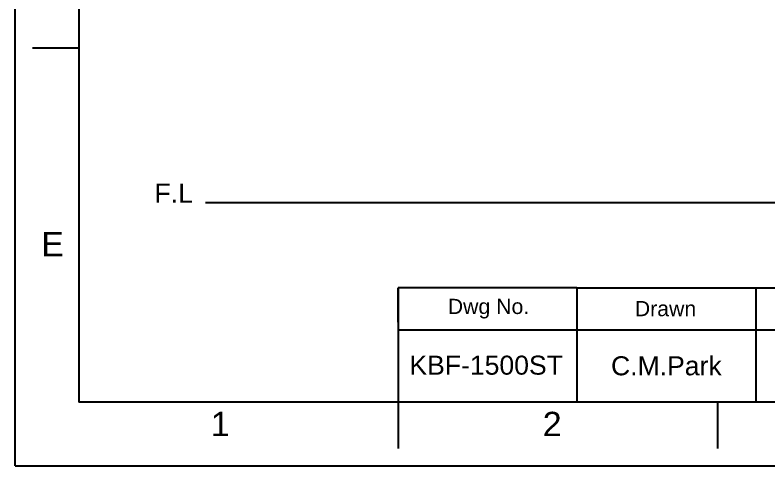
# Model space of a CAD drawing. Header units: millimetres. Extents: x 17655 to 18496, y 1152 to 1747.
# Drawn here: x 17654.9 to 17891.2, y 1152.2 to 1293.5 of the extents above; entities that cross this region are included whole.
import ezdxf
from ezdxf.enums import TextEntityAlignment as Align

# ---------------------------------------------------------------- set-up
doc = ezdxf.new("R2010")
doc.units = ezdxf.units.MM
doc.layers.add('FORM', color=7, linetype='Continuous')
doc.layers.add('벽', color=2, linetype='Continuous')
doc.layers.add('TEXT', color=2, linetype='Continuous', lineweight=13)
doc.styles.get("Standard").update_dxf_attribs({"font": 'arial.ttf'})

msp = doc.modelspace()

# ---------------------------------------------------------------- linework, layer by layer
at = {"layer": 'FORM', "color": 7, "linetype": 'Continuous'}
for p, q in [((17654.91, 1152.17), (17654.91, 1746.87)), ((17674.93, 1726.85), (17674.93, 1172.19)), ((17674.93, 1283.12), (17660.38, 1283.12)), ((17831.07, 1207.95), (17775.05, 1207.95)), ((17775.05, 1207.95), (17775.05, 1172.19)), ((17775.05, 1197.22), (17775.05, 1207.95)), ((18475.89, 1172.19), (17674.93, 1172.19)), ((17775.05, 1172.19), (17775.05, 1157.64)), ((17875.17, 1172.19), (17875.17, 1157.64)), ((17654.91, 1152.17), (18495.91, 1152.17))]:
    msp.add_line(p, q, dxfattribs=at)
at = {"layer": 'FORM'}
for p, q in [((17831.07, 1207.95), (18475.89, 1207.95)), ((17831.07, 1207.95), (17831.07, 1172.19)), ((17887.09, 1207.95), (17887.09, 1172.19)), ((17775.05, 1194.84), (18332.86, 1194.84))]:
    msp.add_line(p, q, dxfattribs=at)
at = {"layer": '벽'}
msp.add_line((17714.64, 1234.69), (18379.35, 1234.69), dxfattribs=at)

# ---------------------------------------------------------------- texts
at = {"layer": 'FORM', "char_height": 7.63, "attachment_point": 5}
for s, width, insert in [('E', 10.0119, (17666.67, 1221.71)), ('1', 50.0595, (17719.22, 1165.31)), ('2', 50.0595, (17823.3, 1165.31))]:
    msp.add_mtext_dynamic_manual_height_columns(s, width=width, gutter_width=12.51, heights=[0], dxfattribs=dict(at, insert=insert))
at = {"layer": 'TEXT', "attachment_point": 5}
for s, insert, char_height in [('Dwg No.', (17803.33, 1201.45), 4.768), ('Drawn', (17858.82, 1201.45), 4.768), ('KBF-1500ST', (17802.59, 1183.71), 5.959), ('C.M.Park', (17859.08, 1183.51), 5.959)]:
    msp.add_mtext_dynamic_manual_height_columns(s, width=56.019, gutter_width=29.8, heights=[0], dxfattribs=dict(at, insert=insert, char_height=char_height))
at = {"layer": '벽'}
msp.add_text('F.L', height=6, dxfattribs=at).set_placement((17704.64, 1237.69), align=Align.MIDDLE_CENTER)

doc.saveas('drawing.dxf')
